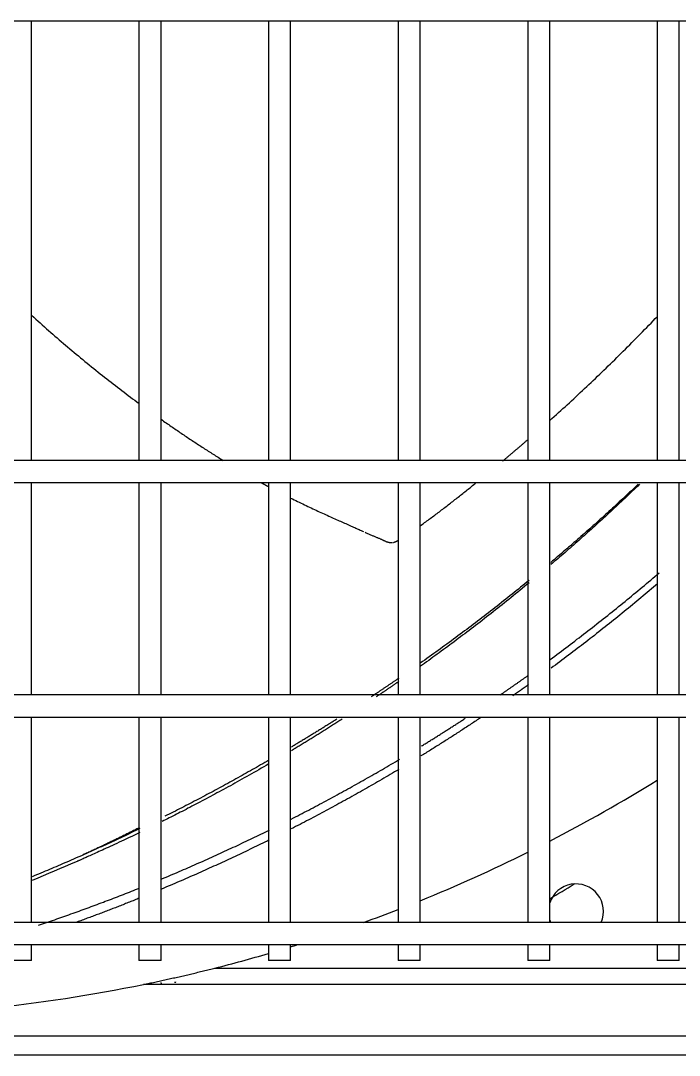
# Model space of a CAD drawing. Header units: millimetres. Extents: x 0 to 504600, y 0 to 118800.
# Drawn here: x 434563.5 to 434683, y 45702.3 to 45889.9 of the extents above; entities that cross this region are included whole.
import ezdxf

# ---------------------------------------------------------------- set-up
doc = ezdxf.new("R2010")
doc.units = ezdxf.units.MM
doc.header["$LTSCALE"] = 200
doc.layers.add('LG-AIRCON', color=240, linetype='Continuous')

# ---------------------------------------------------------------- blocks, each defined once
blk = doc.blocks.new('UXC')
at = {"layer": 'LG-AIRCON', "color": 0}
for p, q in [((-329.91, 738.07), (288.09, 738.07)), ((288.09, 734.54), (-329.91, 734.54)), ((-326.06, 725.23), (-172.5, 725.23)), ((-185.49, 722.26), (-326.06, 722.26)), ((-269.7, 720.91), (-269.7, 717.99)), ((-269.7, 720.91), (-265.7, 720.91)), ((-265.7, 717.99), (-265.7, 720.91)), ((-246.2, 720.91), (-246.2, 717.99)), ((-246.2, 720.91), (-242.2, 720.91)), ((-242.2, 717.99), (-242.2, 720.91)), ((-222.7, 720.91), (-222.7, 717.99)), ((-222.7, 720.91), (-218.7, 720.91)), ((-218.7, 717.99), (-218.7, 720.91)), ((-199.2, 720.91), (-199.2, 717.99)), ((-199.2, 720.91), (-195.2, 720.91)), ((-195.2, 717.99), (-195.2, 720.91)), ((-175.7, 720.91), (-175.7, 717.99)), ((-175.7, 720.91), (-171.7, 720.91)), ((-171.7, 717.99), (-171.7, 720.91)), ((-152.2, 720.91), (-152.2, 717.99)), ((-152.2, 720.91), (-148.2, 720.91)), ((258.31, 718), (-300.21, 718)), ((-300.21, 714), (258.31, 714)), ((-269.7, 714), (-269.7, 676.75)), ((-265.7, 676.75), (-265.7, 714)), ((-246.2, 714), (-246.2, 676.75)), ((-242.2, 676.75), (-242.2, 714)), ((-222.7, 714), (-222.7, 676.75)), ((-218.7, 676.75), (-218.7, 714)), ((-199.2, 714), (-199.2, 676.75)), ((-195.2, 676.75), (-195.2, 714)), ((-175.7, 714), (-175.7, 676.75)), ((-171.7, 676.75), (-171.7, 714)), ((-152.2, 714), (-152.2, 676.75)), ((267.64, 676.75), (-309.54, 676.75)), ((-309.54, 672.75), (267.64, 672.75)), ((-269.7, 672.74), (-269.7, 634.25)), ((-265.7, 634.25), (-265.7, 672.74)), ((-246.2, 672.74), (-246.2, 634.25)), ((-242.2, 634.25), (-242.2, 672.74)), ((-222.7, 672.74), (-222.7, 634.25)), ((-218.7, 634.25), (-218.7, 672.74)), ((-199.2, 672.74), (-199.2, 634.25)), ((-195.2, 634.25), (-195.2, 672.74)), ((-175.7, 672.74), (-175.7, 634.25)), ((-171.7, 634.25), (-171.7, 672.74)), ((-152.2, 672.74), (-152.2, 634.25)), ((351.81, 634.25), (-393.71, 634.25)), ((-393.71, 630.25), (351.81, 630.25)), ((-269.7, 630.24), (-269.7, 550.5)), ((-265.7, 550.5), (-265.7, 630.24)), ((-246.2, 630.24), (-246.2, 550.5)), ((-242.2, 550.5), (-242.2, 630.24)), ((-222.7, 630.24), (-222.7, 550.5)), ((-218.7, 550.5), (-218.7, 630.24)), ((-199.2, 630.24), (-199.2, 550.5)), ((-195.2, 550.5), (-195.2, 630.24)), ((-175.7, 630.24), (-175.7, 550.5)), ((-171.7, 550.5), (-171.7, 630.24)), ((-152.2, 630.24), (-152.2, 550.5)), ((351.81, 550.5), (-393.71, 550.5))]:
    blk.add_line(p, q, dxfattribs=at)
for points in [[(-172.5, 725.23), (-172.76, 725.18), (-173.02, 725.12), (-173.28, 725.07), (-173.54, 725.02), (-173.8, 724.96), (-174.05, 724.91), (-174.31, 724.85), (-174.57, 724.8), (-174.83, 724.74), (-175.09, 724.69), (-175.35, 724.63), (-175.61, 724.58), (-175.87, 724.52), (-176.12, 724.47), (-176.38, 724.41), (-176.64, 724.35), (-176.9, 724.3), (-177.16, 724.24), (-177.42, 724.18), (-177.68, 724.12), (-177.94, 724.06), (-178.2, 724.01), (-178.46, 723.95), (-178.72, 723.89), (-178.98, 723.83), (-179.24, 723.77), (-179.5, 723.71), (-179.76, 723.65), (-180.02, 723.59), (-180.28, 723.53), (-180.54, 723.47), (-180.8, 723.41), (-181.06, 723.34), (-181.32, 723.28), (-181.58, 723.22), (-181.84, 723.16), (-182.1, 723.1), (-182.36, 723.03), (-182.62, 722.97), (-182.88, 722.91), (-183.14, 722.84), (-183.41, 722.78), (-183.67, 722.72), (-183.93, 722.65), (-184.19, 722.59), (-184.45, 722.52), (-184.71, 722.46), (-184.97, 722.39), (-185.23, 722.33), (-185.49, 722.26)], [(-178.17, 724.83), (-178.17, 724.83), (-178.18, 724.83), (-178.18, 724.83), (-178.19, 724.83), (-178.19, 724.83), (-178.2, 724.83), (-178.2, 724.83), (-178.21, 724.82), (-178.21, 724.82), (-178.22, 724.82), (-178.22, 724.82), (-178.22, 724.82), (-178.23, 724.82), (-178.23, 724.82), (-178.24, 724.82), (-178.24, 724.82), (-178.25, 724.81), (-178.25, 724.81), (-178.26, 724.81), (-178.26, 724.81), (-178.27, 724.81), (-178.27, 724.81), (-178.28, 724.81), (-178.28, 724.81), (-178.29, 724.81), (-178.29, 724.81), (-178.29, 724.8), (-178.3, 724.8), (-178.3, 724.8), (-178.31, 724.8), (-178.31, 724.8), (-178.32, 724.8), (-178.32, 724.8), (-178.33, 724.8), (-178.33, 724.8), (-178.34, 724.8), (-178.34, 724.79), (-178.35, 724.79), (-178.35, 724.79), (-178.35, 724.79), (-178.36, 724.79), (-178.36, 724.79), (-178.37, 724.79), (-178.37, 724.79), (-178.38, 724.79), (-178.38, 724.78), (-178.39, 724.78), (-178.39, 724.78), (-178.4, 724.78), (-178.4, 724.78)], [(-175.77, 725.07), (-175.77, 725.06), (-175.77, 725.06), (-175.77, 725.05), (-175.77, 725.05), (-175.77, 725.05), (-175.77, 725.04), (-175.77, 725.04), (-175.77, 725.03), (-175.77, 725.03), (-175.76, 725.03), (-175.76, 725.02), (-175.76, 725.02), (-175.76, 725.01), (-175.76, 725.01), (-175.76, 725.01), (-175.76, 725), (-175.76, 725), (-175.76, 724.99), (-175.76, 724.99), (-175.76, 724.99), (-175.76, 724.98), (-175.75, 724.98), (-175.75, 724.98), (-175.75, 724.97), (-175.75, 724.97), (-175.75, 724.96), (-175.75, 724.96), (-175.75, 724.96), (-175.75, 724.95), (-175.75, 724.95), (-175.75, 724.94), (-175.75, 724.94), (-175.75, 724.94), (-175.74, 724.93), (-175.74, 724.93), (-175.74, 724.92), (-175.74, 724.92), (-175.74, 724.92), (-175.74, 724.91), (-175.74, 724.91), (-175.74, 724.9), (-175.74, 724.9), (-175.74, 724.9), (-175.74, 724.89), (-175.74, 724.89), (-175.73, 724.88), (-175.73, 724.88), (-175.73, 724.88), (-175.73, 724.87), (-175.73, 724.87)], [(-171.81, 709.57), (-171.58, 709.67), (-171.35, 709.76), (-171.12, 709.85), (-170.89, 709.94), (-170.66, 710.04), (-170.43, 710.13), (-170.2, 710.22), (-169.97, 710.31), (-169.74, 710.4), (-169.51, 710.49), (-169.28, 710.58), (-169.05, 710.68), (-168.82, 710.77), (-168.59, 710.86), (-168.36, 710.95), (-168.13, 711.04), (-167.89, 711.13), (-167.66, 711.22), (-167.43, 711.31), (-167.2, 711.4), (-166.97, 711.49), (-166.74, 711.58), (-166.51, 711.66), (-166.27, 711.75), (-166.04, 711.84), (-165.81, 711.93), (-165.58, 712.02), (-165.35, 712.11), (-165.12, 712.2), (-164.88, 712.28), (-164.65, 712.37), (-164.42, 712.46), (-164.19, 712.55), (-163.95, 712.63), (-163.72, 712.72), (-163.49, 712.81), (-163.26, 712.89), (-163.02, 712.98), (-162.79, 713.07), (-162.56, 713.15), (-162.33, 713.24), (-162.09, 713.33), (-161.86, 713.41), (-161.63, 713.5), (-161.39, 713.58), (-161.16, 713.67), (-160.93, 713.75), (-160.69, 713.84), (-160.46, 713.92), (-160.23, 714.01)], [(-153.46, 714.5), (-153.83, 714.38), (-154.2, 714.25), (-154.57, 714.13), (-154.94, 714), (-155.31, 713.88), (-155.68, 713.75), (-156.05, 713.62), (-156.42, 713.49), (-156.79, 713.36), (-157.16, 713.24), (-157.53, 713.11), (-157.9, 712.98), (-158.27, 712.85), (-158.64, 712.72), (-159.01, 712.59), (-159.37, 712.45), (-159.74, 712.32), (-160.11, 712.19), (-160.48, 712.06), (-160.84, 711.93), (-161.21, 711.79), (-161.58, 711.66), (-161.95, 711.52), (-162.31, 711.39), (-162.68, 711.26), (-163.05, 711.12), (-163.41, 710.98), (-163.78, 710.85), (-164.14, 710.71), (-164.51, 710.57), (-164.87, 710.44), (-165.24, 710.3), (-165.6, 710.16), (-165.97, 710.02), (-166.33, 709.88), (-166.7, 709.74), (-167.06, 709.6), (-167.43, 709.46), (-167.79, 709.32), (-168.16, 709.18), (-168.52, 709.04), (-168.88, 708.9), (-169.25, 708.76), (-169.61, 708.61), (-169.97, 708.47), (-170.33, 708.33), (-170.7, 708.18), (-171.06, 708.04), (-171.42, 707.9), (-171.78, 707.75)], [(-195.31, 699.04), (-194.93, 699.23), (-194.54, 699.42), (-194.16, 699.61), (-193.77, 699.8), (-193.39, 699.98), (-193, 700.17), (-192.61, 700.36), (-192.23, 700.54), (-191.84, 700.73), (-191.46, 700.92), (-191.07, 701.1), (-190.68, 701.28), (-190.3, 701.47), (-189.91, 701.65), (-189.52, 701.83), (-189.13, 702.02), (-188.74, 702.2), (-188.36, 702.38), (-187.97, 702.56), (-187.58, 702.74), (-187.19, 702.92), (-186.8, 703.1), (-186.41, 703.28), (-186.02, 703.46), (-185.63, 703.64), (-185.24, 703.81), (-184.85, 703.99), (-184.46, 704.17), (-184.07, 704.34), (-183.68, 704.52), (-183.29, 704.7), (-182.9, 704.87), (-182.5, 705.04), (-182.11, 705.22), (-181.72, 705.39), (-181.33, 705.56), (-180.94, 705.74), (-180.54, 705.91), (-180.15, 706.08), (-179.76, 706.25), (-179.36, 706.42), (-178.97, 706.59), (-178.58, 706.76), (-178.18, 706.93), (-177.79, 707.1), (-177.39, 707.26), (-177, 707.43), (-176.6, 707.6), (-176.21, 707.76), (-175.81, 707.93)], [(-175.85, 706.09), (-176.25, 705.92), (-176.64, 705.75), (-177.04, 705.59), (-177.43, 705.42), (-177.83, 705.25), (-178.22, 705.09), (-178.62, 704.92), (-179.01, 704.75), (-179.41, 704.58), (-179.8, 704.41), (-180.19, 704.24), (-180.59, 704.07), (-180.98, 703.9), (-181.37, 703.73), (-181.76, 703.55), (-182.16, 703.38), (-182.55, 703.21), (-182.94, 703.04), (-183.33, 702.86), (-183.73, 702.69), (-184.12, 702.51), (-184.51, 702.34), (-184.9, 702.16), (-185.29, 701.98), (-185.68, 701.81), (-186.07, 701.63), (-186.46, 701.45), (-186.85, 701.27), (-187.24, 701.09), (-187.63, 700.91), (-188.02, 700.73), (-188.41, 700.55), (-188.8, 700.37), (-189.18, 700.19), (-189.57, 700.01), (-189.96, 699.83), (-190.35, 699.64), (-190.74, 699.46), (-191.12, 699.28), (-191.51, 699.09), (-191.9, 698.91), (-192.28, 698.72), (-192.67, 698.53), (-193.06, 698.35), (-193.44, 698.16), (-193.83, 697.97), (-194.21, 697.79), (-194.6, 697.6), (-194.98, 697.41), (-195.37, 697.22)], [(-171.88, 697.66), (-171.37, 697.91), (-170.87, 698.15), (-170.38, 698.38), (-169.9, 698.61), (-169.43, 698.83), (-168.98, 699.05), (-168.53, 699.25), (-168.1, 699.46), (-167.68, 699.65), (-167.27, 699.84), (-166.88, 700.03), (-166.49, 700.21), (-166.12, 700.38), (-165.76, 700.55), (-165.4, 700.71), (-165.07, 700.86), (-164.74, 701.01), (-164.43, 701.15), (-164.12, 701.29), (-163.83, 701.42), (-163.55, 701.55), (-163.28, 701.67), (-163.03, 701.78), (-162.79, 701.89), (-162.55, 702), (-162.33, 702.1), (-162.13, 702.19), (-161.93, 702.28), (-161.75, 702.36), (-161.58, 702.43), (-161.42, 702.5), (-161.27, 702.57), (-161.13, 702.63), (-161.01, 702.68), (-160.9, 702.73), (-160.8, 702.78), (-160.71, 702.82), (-160.64, 702.85), (-160.57, 702.88), (-160.52, 702.9), (-160.48, 702.92), (-160.31, 702.99), (-159.31, 703.43), (-158.31, 703.86), (-157.31, 704.29), (-156.31, 704.72), (-155.32, 705.14), (-154.32, 705.55), (-153.33, 705.97), (-152.33, 706.38)], [(-171.88, 696.97), (-171.5, 697.16), (-171.11, 697.34), (-170.73, 697.53), (-170.34, 697.71), (-169.95, 697.9), (-169.57, 698.08), (-169.18, 698.27), (-168.79, 698.45), (-168.4, 698.63), (-168.01, 698.81), (-167.63, 698.99), (-167.24, 699.18), (-166.85, 699.36), (-166.46, 699.54), (-166.07, 699.72), (-165.68, 699.9), (-165.29, 700.07), (-164.9, 700.25), (-164.51, 700.43), (-164.12, 700.61), (-163.73, 700.78), (-163.34, 700.96), (-162.95, 701.14), (-162.56, 701.31), (-162.17, 701.49), (-161.78, 701.66), (-161.39, 701.84), (-161, 702.01), (-160.6, 702.18), (-160.21, 702.35), (-159.82, 702.53), (-159.43, 702.7), (-159.03, 702.87), (-158.64, 703.04), (-158.25, 703.21), (-157.85, 703.38), (-157.46, 703.55), (-157.07, 703.72), (-156.67, 703.89), (-156.28, 704.05), (-155.88, 704.22), (-155.49, 704.39), (-155.1, 704.56), (-154.7, 704.72), (-154.31, 704.89), (-153.91, 705.05), (-153.51, 705.22), (-153.12, 705.38), (-152.72, 705.54), (-152.33, 705.71)], [(-171.75, 696.83), (-171.55, 696.93), (-171.34, 697.03), (-171.14, 697.14), (-170.94, 697.24), (-170.74, 697.34), (-170.54, 697.44), (-170.33, 697.54), (-170.13, 697.64), (-169.93, 697.74), (-169.73, 697.84), (-169.53, 697.94), (-169.32, 698.04), (-169.12, 698.14), (-168.92, 698.24), (-168.72, 698.34), (-168.51, 698.44), (-168.31, 698.54), (-168.11, 698.64), (-167.91, 698.74), (-167.7, 698.84), (-167.5, 698.93), (-167.3, 699.03), (-167.09, 699.13), (-166.89, 699.23), (-166.69, 699.33), (-166.48, 699.43), (-166.28, 699.52), (-166.08, 699.62), (-165.87, 699.72), (-165.67, 699.81), (-165.47, 699.91), (-165.26, 700.01), (-165.06, 700.1), (-164.86, 700.2), (-164.65, 700.3), (-164.45, 700.39), (-164.24, 700.49), (-164.04, 700.58), (-163.84, 700.68), (-163.63, 700.78), (-163.43, 700.87), (-163.22, 700.97), (-163.02, 701.06), (-162.81, 701.16), (-162.61, 701.25), (-162.4, 701.34), (-162.2, 701.44), (-161.99, 701.53), (-161.79, 701.63), (-161.58, 701.72)], [(-218.81, 686.25), (-218.43, 686.48), (-218.05, 686.71), (-217.66, 686.93), (-217.28, 687.16), (-216.89, 687.39), (-216.51, 687.61), (-216.12, 687.84), (-215.74, 688.06), (-215.35, 688.29), (-214.97, 688.51), (-214.58, 688.73), (-214.19, 688.95), (-213.81, 689.18), (-213.42, 689.4), (-213.03, 689.62), (-212.65, 689.84), (-212.26, 690.06), (-211.87, 690.28), (-211.48, 690.5), (-211.09, 690.72), (-210.71, 690.93), (-210.32, 691.15), (-209.93, 691.37), (-209.54, 691.58), (-209.15, 691.8), (-208.76, 692.01), (-208.37, 692.23), (-207.98, 692.44), (-207.59, 692.66), (-207.2, 692.87), (-206.81, 693.08), (-206.42, 693.29), (-206.02, 693.51), (-205.63, 693.72), (-205.24, 693.93), (-204.85, 694.14), (-204.46, 694.35), (-204.06, 694.55), (-203.67, 694.76), (-203.28, 694.97), (-202.88, 695.18), (-202.49, 695.38), (-202.1, 695.59), (-201.7, 695.8), (-201.31, 696), (-200.91, 696.21), (-200.52, 696.41), (-200.12, 696.61), (-199.73, 696.82), (-199.33, 697.02)], [(-199.3, 695.25), (-199.7, 695.05), (-200.1, 694.84), (-200.5, 694.64), (-200.9, 694.43), (-201.29, 694.23), (-201.69, 694.02), (-202.09, 693.81), (-202.49, 693.61), (-202.89, 693.4), (-203.28, 693.19), (-203.68, 692.98), (-204.08, 692.77), (-204.47, 692.56), (-204.87, 692.35), (-205.27, 692.14), (-205.66, 691.93), (-206.06, 691.71), (-206.45, 691.5), (-206.85, 691.29), (-207.24, 691.07), (-207.64, 690.86), (-208.03, 690.64), (-208.43, 690.43), (-208.82, 690.21), (-209.21, 690), (-209.61, 689.78), (-210, 689.56), (-210.39, 689.34), (-210.79, 689.12), (-211.18, 688.9), (-211.57, 688.68), (-211.96, 688.46), (-212.36, 688.24), (-212.75, 688.02), (-213.14, 687.8), (-213.53, 687.58), (-213.92, 687.35), (-214.31, 687.13), (-214.7, 686.9), (-215.09, 686.68), (-215.48, 686.45), (-215.87, 686.23), (-216.26, 686), (-216.65, 685.77), (-217.04, 685.55), (-217.42, 685.32), (-217.81, 685.09), (-218.2, 684.86), (-218.59, 684.63), (-218.98, 684.4)], [(-195.26, 684.59), (-194.89, 684.8), (-194.52, 685.02), (-194.14, 685.23), (-193.77, 685.44), (-193.4, 685.66), (-193.03, 685.87), (-192.65, 686.08), (-192.28, 686.29), (-191.91, 686.5), (-191.53, 686.71), (-191.16, 686.92), (-190.79, 687.13), (-190.41, 687.34), (-190.04, 687.55), (-189.66, 687.76), (-189.29, 687.96), (-188.91, 688.17), (-188.54, 688.38), (-188.16, 688.58), (-187.79, 688.79), (-187.41, 689), (-187.03, 689.2), (-186.66, 689.41), (-186.28, 689.61), (-185.9, 689.81), (-185.53, 690.02), (-185.15, 690.22), (-184.77, 690.42), (-184.39, 690.62), (-184.01, 690.82), (-183.63, 691.02), (-183.26, 691.23), (-182.88, 691.43), (-182.5, 691.62), (-182.12, 691.82), (-181.74, 692.02), (-181.36, 692.22), (-180.98, 692.42), (-180.6, 692.61), (-180.22, 692.81), (-179.83, 693.01), (-179.45, 693.2), (-179.07, 693.4), (-178.69, 693.59), (-178.31, 693.79), (-177.93, 693.98), (-177.54, 694.18), (-177.16, 694.37), (-176.78, 694.56), (-176.39, 694.75)], [(-195.25, 685.26), (-194.8, 685.52), (-194.34, 685.78), (-193.89, 686.04), (-193.44, 686.3), (-193, 686.56), (-192.56, 686.81), (-192.12, 687.06), (-191.68, 687.3), (-191.24, 687.55), (-190.81, 687.79), (-190.38, 688.03), (-189.96, 688.27), (-189.53, 688.5), (-189.11, 688.74), (-188.7, 688.97), (-188.28, 689.2), (-187.87, 689.42), (-187.46, 689.65), (-187.05, 689.87), (-186.65, 690.09), (-186.25, 690.31), (-185.85, 690.52), (-185.46, 690.73), (-185.07, 690.94), (-184.68, 691.15), (-184.29, 691.36), (-183.91, 691.56), (-183.53, 691.76), (-183.15, 691.96), (-182.77, 692.16), (-182.4, 692.36), (-182.03, 692.55), (-181.67, 692.74), (-181.31, 692.93), (-180.95, 693.12), (-180.59, 693.3), (-180.24, 693.49), (-179.88, 693.67), (-179.54, 693.85), (-179.19, 694.02), (-178.85, 694.2), (-178.51, 694.37), (-178.18, 694.54), (-177.84, 694.71), (-177.51, 694.88), (-177.19, 695.04), (-176.86, 695.2), (-176.54, 695.37), (-176.22, 695.52), (-175.91, 695.68)], [(-233.69, 676.85), (-233.48, 677), (-233.26, 677.14), (-233.05, 677.28), (-232.83, 677.43), (-232.62, 677.57), (-232.4, 677.71), (-232.19, 677.85), (-231.97, 678), (-231.76, 678.14), (-231.54, 678.28), (-231.32, 678.42), (-231.11, 678.56), (-230.89, 678.7), (-230.68, 678.85), (-230.46, 678.99), (-230.24, 679.13), (-230.03, 679.27), (-229.81, 679.41), (-229.6, 679.55), (-229.38, 679.69), (-229.16, 679.83), (-228.95, 679.97), (-228.73, 680.11), (-228.51, 680.25), (-228.3, 680.39), (-228.08, 680.53), (-227.86, 680.66), (-227.64, 680.8), (-227.43, 680.94), (-227.21, 681.08), (-226.99, 681.22), (-226.78, 681.36), (-226.56, 681.49), (-226.34, 681.63), (-226.12, 681.77), (-225.9, 681.91), (-225.69, 682.04), (-225.47, 682.18), (-225.25, 682.32), (-225.03, 682.45), (-224.81, 682.59), (-224.6, 682.73), (-224.38, 682.86), (-224.16, 683), (-223.94, 683.13), (-223.72, 683.27), (-223.5, 683.4), (-223.28, 683.54), (-223.07, 683.67), (-222.85, 683.81)], [(-208.54, 677.15), (-208.35, 677.28), (-208.16, 677.4), (-207.97, 677.52), (-207.78, 677.64), (-207.58, 677.76), (-207.39, 677.88), (-207.2, 678.01), (-207.01, 678.13), (-206.82, 678.25), (-206.64, 678.36), (-206.45, 678.48), (-206.26, 678.6), (-206.07, 678.72), (-205.88, 678.84), (-205.7, 678.96), (-205.51, 679.07), (-205.32, 679.19), (-205.13, 679.31), (-204.95, 679.42), (-204.76, 679.54), (-204.58, 679.66), (-204.39, 679.77), (-204.21, 679.89), (-204.02, 680), (-203.84, 680.11), (-203.66, 680.23), (-203.47, 680.34), (-203.29, 680.45), (-203.11, 680.57), (-202.92, 680.68), (-202.74, 680.79), (-202.56, 680.9), (-202.38, 681.01), (-202.2, 681.12), (-202.02, 681.23), (-201.84, 681.34), (-201.66, 681.45), (-201.48, 681.56), (-201.3, 681.67), (-201.12, 681.78), (-200.94, 681.89), (-200.76, 682), (-200.58, 682.1), (-200.4, 682.21), (-200.23, 682.32), (-200.05, 682.43), (-199.87, 682.53), (-199.7, 682.64), (-199.52, 682.74), (-199.35, 682.85)], [(-222.97, 681.99), (-223.13, 681.89), (-223.29, 681.79), (-223.45, 681.69), (-223.61, 681.59), (-223.77, 681.5), (-223.92, 681.4), (-224.08, 681.3), (-224.24, 681.2), (-224.4, 681.1), (-224.56, 681), (-224.72, 680.91), (-224.88, 680.81), (-225.03, 680.71), (-225.19, 680.61), (-225.35, 680.51), (-225.51, 680.41), (-225.67, 680.31), (-225.83, 680.21), (-225.98, 680.11), (-226.14, 680.01), (-226.3, 679.91), (-226.46, 679.81), (-226.62, 679.71), (-226.78, 679.61), (-226.93, 679.51), (-227.09, 679.41), (-227.25, 679.31), (-227.41, 679.21), (-227.56, 679.11), (-227.72, 679.01), (-227.88, 678.91), (-228.04, 678.81), (-228.2, 678.71), (-228.35, 678.61), (-228.51, 678.51), (-228.67, 678.41), (-228.83, 678.31), (-228.98, 678.21), (-229.14, 678.1), (-229.3, 678), (-229.45, 677.9), (-229.61, 677.8), (-229.77, 677.7), (-229.93, 677.6), (-230.08, 677.49), (-230.24, 677.39), (-230.4, 677.29), (-230.55, 677.19), (-230.71, 677.09), (-230.87, 676.98)], [(-207.56, 677.14), (-207.4, 677.24), (-207.23, 677.35), (-207.07, 677.45), (-206.91, 677.55), (-206.75, 677.66), (-206.58, 677.76), (-206.42, 677.86), (-206.26, 677.96), (-206.09, 678.07), (-205.93, 678.17), (-205.77, 678.27), (-205.6, 678.37), (-205.44, 678.47), (-205.28, 678.58), (-205.11, 678.68), (-204.95, 678.78), (-204.78, 678.88), (-204.62, 678.98), (-204.46, 679.08), (-204.29, 679.19), (-204.13, 679.29), (-203.97, 679.39), (-203.8, 679.49), (-203.64, 679.59), (-203.47, 679.69), (-203.31, 679.79), (-203.14, 679.89), (-202.98, 679.99), (-202.82, 680.09), (-202.65, 680.2), (-202.49, 680.3), (-202.32, 680.4), (-202.16, 680.5), (-201.99, 680.6), (-201.83, 680.7), (-201.66, 680.8), (-201.5, 680.9), (-201.33, 681), (-201.17, 681.1), (-201, 681.2), (-200.84, 681.29), (-200.67, 681.39), (-200.51, 681.49), (-200.34, 681.59), (-200.18, 681.69), (-200.01, 681.79), (-199.85, 681.89), (-199.68, 681.99), (-199.52, 682.09), (-199.35, 682.19)], [(-242.37, 670.86), (-242.31, 670.9), (-242.25, 670.94), (-242.19, 670.98), (-242.14, 671.02), (-242.08, 671.06), (-242.02, 671.11), (-241.97, 671.15), (-241.91, 671.19), (-241.85, 671.23), (-241.79, 671.27), (-241.74, 671.31), (-241.68, 671.35), (-241.62, 671.39), (-241.56, 671.43), (-241.51, 671.47), (-241.45, 671.51), (-241.39, 671.55), (-241.33, 671.59), (-241.28, 671.63), (-241.22, 671.68), (-241.16, 671.72), (-241.1, 671.76), (-241.05, 671.8), (-240.99, 671.84), (-240.93, 671.88), (-240.88, 671.92), (-240.82, 671.96), (-240.76, 672), (-240.7, 672.04), (-240.65, 672.08), (-240.59, 672.12), (-240.53, 672.16), (-240.47, 672.2), (-240.41, 672.24), (-240.36, 672.28), (-240.3, 672.32), (-240.24, 672.36), (-240.18, 672.41), (-240.13, 672.45), (-240.07, 672.49), (-240.01, 672.53), (-239.95, 672.57), (-239.9, 672.61), (-239.84, 672.65), (-239.78, 672.69), (-239.72, 672.73), (-239.67, 672.77), (-239.61, 672.81), (-239.55, 672.85), (-239.49, 672.89)], [(-237.18, 672.76), (-237.29, 672.69), (-237.39, 672.62), (-237.49, 672.55), (-237.59, 672.48), (-237.69, 672.41), (-237.79, 672.34), (-237.9, 672.27), (-238, 672.2), (-238.1, 672.13), (-238.2, 672.06), (-238.3, 671.99), (-238.4, 671.92), (-238.5, 671.85), (-238.61, 671.78), (-238.71, 671.71), (-238.81, 671.64), (-238.91, 671.57), (-239.01, 671.5), (-239.11, 671.43), (-239.21, 671.36), (-239.32, 671.29), (-239.42, 671.21), (-239.52, 671.14), (-239.62, 671.07), (-239.72, 671), (-239.82, 670.93), (-239.92, 670.86), (-240.02, 670.79), (-240.12, 670.72), (-240.23, 670.65), (-240.33, 670.58), (-240.43, 670.51), (-240.53, 670.44), (-240.63, 670.36), (-240.73, 670.29), (-240.83, 670.22), (-240.93, 670.15), (-241.03, 670.08), (-241.13, 670.01), (-241.23, 669.94), (-241.34, 669.87), (-241.44, 669.8), (-241.54, 669.72), (-241.64, 669.65), (-241.74, 669.58), (-241.84, 669.51), (-241.94, 669.44), (-242.04, 669.37), (-242.14, 669.3), (-242.24, 669.22)], [(-218.85, 670.29), (-218.76, 670.34), (-218.68, 670.4), (-218.6, 670.46), (-218.51, 670.52), (-218.43, 670.57), (-218.35, 670.63), (-218.26, 670.69), (-218.18, 670.75), (-218.1, 670.8), (-218.02, 670.86), (-217.93, 670.92), (-217.85, 670.97), (-217.77, 671.03), (-217.68, 671.09), (-217.6, 671.14), (-217.52, 671.2), (-217.44, 671.26), (-217.35, 671.31), (-217.27, 671.37), (-217.19, 671.43), (-217.11, 671.48), (-217.02, 671.54), (-216.94, 671.6), (-216.86, 671.65), (-216.78, 671.71), (-216.7, 671.76), (-216.61, 671.82), (-216.53, 671.88), (-216.45, 671.93), (-216.37, 671.99), (-216.28, 672.04), (-216.2, 672.1), (-216.12, 672.15), (-216.04, 672.21), (-215.96, 672.26), (-215.88, 672.32), (-215.79, 672.38), (-215.71, 672.43), (-215.63, 672.49), (-215.55, 672.54), (-215.47, 672.6), (-215.39, 672.65), (-215.31, 672.71), (-215.22, 672.76), (-215.14, 672.81), (-215.06, 672.87), (-214.98, 672.92), (-214.9, 672.98), (-214.82, 673.03), (-214.74, 673.09)], [(-218.84, 669.7), (-218.74, 669.76), (-218.64, 669.83), (-218.54, 669.9), (-218.44, 669.97), (-218.34, 670.04), (-218.24, 670.11), (-218.14, 670.18), (-218.04, 670.25), (-217.94, 670.31), (-217.84, 670.38), (-217.74, 670.45), (-217.64, 670.52), (-217.54, 670.59), (-217.44, 670.66), (-217.34, 670.72), (-217.24, 670.79), (-217.14, 670.86), (-217.04, 670.93), (-216.93, 671), (-216.83, 671.07), (-216.73, 671.13), (-216.63, 671.2), (-216.53, 671.27), (-216.43, 671.34), (-216.33, 671.41), (-216.23, 671.47), (-216.13, 671.54), (-216.03, 671.61), (-215.93, 671.68), (-215.83, 671.74), (-215.73, 671.81), (-215.63, 671.88), (-215.53, 671.95), (-215.42, 672.02), (-215.32, 672.08), (-215.22, 672.15), (-215.12, 672.22), (-215.02, 672.29), (-214.92, 672.35), (-214.82, 672.42), (-214.72, 672.49), (-214.62, 672.56), (-214.52, 672.62), (-214.41, 672.69), (-214.31, 672.76), (-214.21, 672.83), (-214.11, 672.89), (-214.01, 672.96), (-213.91, 673.03), (-213.81, 673.09)], [(-265.76, 652.57), (-265.38, 652.89), (-265.01, 653.21), (-264.63, 653.53), (-264.25, 653.85), (-263.88, 654.17), (-263.5, 654.49), (-263.12, 654.8), (-262.74, 655.12), (-262.36, 655.43), (-261.99, 655.75), (-261.61, 656.06), (-261.23, 656.38), (-260.84, 656.69), (-260.46, 657), (-260.08, 657.32), (-259.7, 657.63), (-259.32, 657.94), (-258.93, 658.25), (-258.55, 658.56), (-258.17, 658.87), (-257.78, 659.18), (-257.4, 659.49), (-257.01, 659.8), (-256.63, 660.1), (-256.24, 660.41), (-255.85, 660.72), (-255.47, 661.02), (-255.08, 661.33), (-254.69, 661.63), (-254.3, 661.94), (-253.91, 662.24), (-253.52, 662.54), (-253.14, 662.85), (-252.74, 663.15), (-252.35, 663.45), (-251.96, 663.75), (-251.57, 664.05), (-251.18, 664.35), (-250.79, 664.65), (-250.39, 664.95), (-250, 665.25), (-249.61, 665.55), (-249.21, 665.84), (-248.82, 666.14), (-248.42, 666.44), (-248.03, 666.73), (-247.63, 667.03), (-247.23, 667.32), (-246.84, 667.61), (-246.44, 667.91)], [(-246.28, 666.3), (-246.69, 666), (-247.1, 665.7), (-247.5, 665.4), (-247.91, 665.1), (-248.31, 664.79), (-248.72, 664.49), (-249.12, 664.19), (-249.53, 663.88), (-249.93, 663.58), (-250.33, 663.28), (-250.73, 662.97), (-251.14, 662.66), (-251.54, 662.36), (-251.94, 662.05), (-252.34, 661.74), (-252.74, 661.43), (-253.14, 661.12), (-253.54, 660.81), (-253.94, 660.5), (-254.34, 660.19), (-254.73, 659.88), (-255.13, 659.57), (-255.53, 659.26), (-255.92, 658.94), (-256.32, 658.63), (-256.72, 658.32), (-257.11, 658), (-257.5, 657.68), (-257.9, 657.37), (-258.29, 657.05), (-258.69, 656.73), (-259.08, 656.42), (-259.47, 656.1), (-259.86, 655.78), (-260.25, 655.46), (-260.64, 655.14), (-261.03, 654.82), (-261.42, 654.5), (-261.81, 654.18), (-262.2, 653.85), (-262.59, 653.53), (-262.98, 653.21), (-263.36, 652.88), (-263.75, 652.56), (-264.14, 652.23), (-264.52, 651.91), (-264.91, 651.58), (-265.29, 651.25), (-265.67, 650.93), (-266.06, 650.6)], [(-242.46, 652.41), (-242.05, 652.75), (-241.64, 653.09), (-241.23, 653.43), (-240.82, 653.76), (-240.41, 654.1), (-240, 654.43), (-239.59, 654.76), (-239.19, 655.09), (-238.78, 655.41), (-238.37, 655.74), (-237.97, 656.06), (-237.56, 656.38), (-237.16, 656.71), (-236.76, 657.02), (-236.36, 657.34), (-235.95, 657.66), (-235.55, 657.97), (-235.15, 658.29), (-234.75, 658.6), (-234.35, 658.91), (-233.96, 659.22), (-233.56, 659.53), (-233.16, 659.83), (-232.76, 660.14), (-232.37, 660.44), (-231.97, 660.74), (-231.58, 661.04), (-231.19, 661.34), (-230.8, 661.64), (-230.4, 661.93), (-230.01, 662.23), (-229.62, 662.52), (-229.23, 662.81), (-228.85, 663.1), (-228.46, 663.39), (-228.07, 663.68), (-227.69, 663.96), (-227.3, 664.25), (-226.92, 664.53), (-226.53, 664.81), (-226.15, 665.09), (-225.77, 665.37), (-225.39, 665.65), (-225.01, 665.92), (-224.63, 666.2), (-224.25, 666.47), (-223.87, 666.74), (-223.49, 667.02), (-223.12, 667.28), (-222.74, 667.55)], [(-242.46, 651.98), (-242.07, 652.29), (-241.69, 652.6), (-241.3, 652.91), (-240.92, 653.23), (-240.53, 653.54), (-240.14, 653.85), (-239.76, 654.16), (-239.37, 654.47), (-238.98, 654.78), (-238.59, 655.09), (-238.21, 655.39), (-237.82, 655.7), (-237.43, 656.01), (-237.04, 656.32), (-236.65, 656.62), (-236.26, 656.93), (-235.87, 657.23), (-235.48, 657.54), (-235.08, 657.84), (-234.69, 658.14), (-234.3, 658.45), (-233.91, 658.75), (-233.51, 659.05), (-233.12, 659.35), (-232.72, 659.65), (-232.33, 659.95), (-231.93, 660.25), (-231.54, 660.55), (-231.14, 660.85), (-230.75, 661.14), (-230.35, 661.44), (-229.95, 661.74), (-229.55, 662.03), (-229.16, 662.33), (-228.76, 662.62), (-228.36, 662.92), (-227.96, 663.21), (-227.56, 663.51), (-227.16, 663.8), (-226.76, 664.09), (-226.36, 664.38), (-225.96, 664.67), (-225.55, 664.96), (-225.15, 665.25), (-224.75, 665.54), (-224.35, 665.83), (-223.94, 666.12), (-223.54, 666.41), (-223.14, 666.7), (-222.73, 666.98)], [(-262.47, 634.56), (-262.15, 634.88), (-261.82, 635.19), (-261.49, 635.51), (-261.16, 635.82), (-260.84, 636.13), (-260.51, 636.44), (-260.19, 636.75), (-259.86, 637.06), (-259.53, 637.36), (-259.21, 637.67), (-258.88, 637.97), (-258.56, 638.28), (-258.23, 638.58), (-257.91, 638.88), (-257.58, 639.18), (-257.26, 639.48), (-256.94, 639.78), (-256.61, 640.08), (-256.29, 640.38), (-255.97, 640.67), (-255.64, 640.97), (-255.32, 641.26), (-255, 641.56), (-254.68, 641.85), (-254.35, 642.14), (-254.03, 642.43), (-253.71, 642.72), (-253.39, 643.01), (-253.07, 643.3), (-252.75, 643.58), (-252.43, 643.87), (-252.11, 644.15), (-251.79, 644.44), (-251.47, 644.72), (-251.15, 645), (-250.83, 645.28), (-250.51, 645.56), (-250.19, 645.84), (-249.88, 646.12), (-249.56, 646.4), (-249.24, 646.67), (-248.92, 646.95), (-248.61, 647.22), (-248.29, 647.5), (-247.97, 647.77), (-247.66, 648.04), (-247.34, 648.31), (-247.03, 648.58), (-246.71, 648.85), (-246.4, 649.12)], [(-262.23, 634.56), (-261.93, 634.85), (-261.62, 635.14), (-261.31, 635.43), (-261, 635.72), (-260.69, 636.01), (-260.38, 636.31), (-260.07, 636.6), (-259.76, 636.89), (-259.44, 637.17), (-259.13, 637.46), (-258.82, 637.75), (-258.51, 638.04), (-258.2, 638.33), (-257.88, 638.62), (-257.57, 638.9), (-257.26, 639.19), (-256.94, 639.48), (-256.63, 639.76), (-256.31, 640.05), (-256, 640.33), (-255.68, 640.62), (-255.37, 640.9), (-255.05, 641.19), (-254.73, 641.47), (-254.42, 641.76), (-254.1, 642.04), (-253.78, 642.32), (-253.46, 642.6), (-253.15, 642.89), (-252.83, 643.17), (-252.51, 643.45), (-252.19, 643.73), (-251.87, 644.01), (-251.55, 644.29), (-251.23, 644.57), (-250.91, 644.85), (-250.59, 645.13), (-250.27, 645.41), (-249.94, 645.68), (-249.62, 645.96), (-249.3, 646.24), (-248.98, 646.52), (-248.65, 646.79), (-248.33, 647.07), (-248.01, 647.34), (-247.68, 647.62), (-247.36, 647.89), (-247.04, 648.17), (-246.71, 648.44), (-246.39, 648.72)], [(-217.84, 645.1), (-217.86, 645.1), (-217.88, 645.09), (-217.9, 645.08), (-217.91, 645.08), (-217.93, 645.07), (-217.95, 645.06), (-217.97, 645.05), (-217.99, 645.05), (-218, 645.04), (-218.02, 645.03), (-218.04, 645.02), (-218.06, 645.02), (-218.08, 645.01), (-218.1, 645), (-218.11, 644.99), (-218.13, 644.99), (-218.15, 644.98), (-218.17, 644.97), (-218.19, 644.97), (-218.2, 644.96), (-218.22, 644.95), (-218.24, 644.94), (-218.26, 644.94), (-218.27, 644.93), (-218.29, 644.92), (-218.31, 644.91), (-218.33, 644.91), (-218.35, 644.9), (-218.36, 644.89), (-218.38, 644.88), (-218.4, 644.87), (-218.42, 644.87), (-218.43, 644.86), (-218.45, 644.85), (-218.47, 644.84), (-218.49, 644.84), (-218.51, 644.83), (-218.52, 644.82), (-218.54, 644.81), (-218.56, 644.81), (-218.58, 644.8), (-218.59, 644.79), (-218.61, 644.78), (-218.63, 644.77), (-218.65, 644.77), (-218.66, 644.76), (-218.68, 644.75), (-218.7, 644.74), (-218.72, 644.73), (-218.73, 644.73)], [(-212.74, 643.26), (-212.89, 643.33), (-213.03, 643.39), (-213.17, 643.46), (-213.31, 643.52), (-213.45, 643.58), (-213.58, 643.64), (-213.72, 643.7), (-213.85, 643.76), (-213.98, 643.81), (-214.1, 643.87), (-214.23, 643.92), (-214.35, 643.97), (-214.48, 644.02), (-214.6, 644.07), (-214.71, 644.12), (-214.83, 644.17), (-214.94, 644.22), (-215.05, 644.26), (-215.16, 644.31), (-215.27, 644.35), (-215.37, 644.39), (-215.47, 644.44), (-215.56, 644.48), (-215.66, 644.52), (-215.75, 644.56), (-215.83, 644.6), (-215.92, 644.64), (-216, 644.68), (-216.08, 644.72), (-216.16, 644.76), (-216.24, 644.8), (-216.31, 644.83), (-216.39, 644.87), (-216.46, 644.9), (-216.54, 644.93), (-216.61, 644.96), (-216.69, 644.98), (-216.77, 645), (-216.84, 645.03), (-216.92, 645.05), (-217, 645.06), (-217.08, 645.08), (-217.16, 645.09), (-217.24, 645.1), (-217.32, 645.11), (-217.4, 645.12), (-217.47, 645.13), (-217.55, 645.13), (-217.63, 645.13), (-217.71, 645.13)], [(-222.69, 642.12), (-222.9, 641.97), (-223.1, 641.81), (-223.31, 641.66), (-223.51, 641.51), (-223.72, 641.35), (-223.92, 641.2), (-224.13, 641.05), (-224.33, 640.9), (-224.54, 640.74), (-224.75, 640.59), (-224.95, 640.44), (-225.16, 640.29), (-225.36, 640.13), (-225.57, 639.98), (-225.77, 639.83), (-225.98, 639.67), (-226.18, 639.52), (-226.38, 639.36), (-226.59, 639.21), (-226.79, 639.05), (-226.99, 638.9), (-227.2, 638.74), (-227.4, 638.59), (-227.6, 638.43), (-227.8, 638.28), (-228.01, 638.12), (-228.21, 637.96), (-228.41, 637.8), (-228.61, 637.65), (-228.81, 637.49), (-229.01, 637.33), (-229.21, 637.17), (-229.42, 637.02), (-229.62, 636.86), (-229.82, 636.7), (-230.02, 636.54), (-230.22, 636.38), (-230.42, 636.22), (-230.62, 636.06), (-230.82, 635.9), (-231.02, 635.74), (-231.22, 635.58), (-231.42, 635.43), (-231.62, 635.27), (-231.82, 635.11), (-232.02, 634.95), (-232.22, 634.79), (-232.42, 634.62), (-232.62, 634.46), (-232.82, 634.3)], [(-199.2, 637.05), (-199.52, 637.21), (-199.84, 637.36), (-200.15, 637.52), (-200.46, 637.67), (-200.78, 637.82), (-201.09, 637.97), (-201.4, 638.12), (-201.7, 638.27), (-202.01, 638.41), (-202.32, 638.56), (-202.62, 638.7), (-202.92, 638.84), (-203.23, 638.98), (-203.53, 639.12), (-203.83, 639.26), (-204.12, 639.4), (-204.41, 639.53), (-204.7, 639.66), (-204.99, 639.79), (-205.27, 639.92), (-205.56, 640.05), (-205.84, 640.18), (-206.13, 640.31), (-206.41, 640.43), (-206.68, 640.56), (-206.95, 640.68), (-207.21, 640.79), (-207.47, 640.91), (-207.74, 641.03), (-208, 641.15), (-208.27, 641.26), (-208.52, 641.38), (-208.76, 641.48), (-209, 641.59), (-209.23, 641.69), (-209.48, 641.8), (-209.73, 641.91), (-209.97, 642.02), (-210.19, 642.12), (-210.39, 642.21), (-210.6, 642.3), (-210.83, 642.4), (-211.06, 642.51), (-211.27, 642.6), (-211.46, 642.69), (-211.64, 642.77), (-211.83, 642.85), (-212.03, 642.94), (-212.23, 643.03), (-212.42, 643.12)], [(-193.88, 634.25), (-193.9, 634.27), (-193.93, 634.28), (-193.96, 634.3), (-193.98, 634.31), (-194.01, 634.33), (-194.04, 634.34), (-194.06, 634.35), (-194.09, 634.37), (-194.12, 634.38), (-194.14, 634.4), (-194.17, 634.41), (-194.2, 634.43), (-194.22, 634.44), (-194.25, 634.46), (-194.27, 634.47), (-194.3, 634.49), (-194.33, 634.5), (-194.35, 634.51), (-194.38, 634.53), (-194.41, 634.54), (-194.43, 634.56), (-194.46, 634.57), (-194.49, 634.59), (-194.51, 634.6), (-194.54, 634.62), (-194.57, 634.63), (-194.59, 634.64), (-194.62, 634.66), (-194.64, 634.67), (-194.67, 634.69), (-194.7, 634.7), (-194.72, 634.72), (-194.75, 634.73), (-194.78, 634.74), (-194.8, 634.76), (-194.83, 634.77), (-194.85, 634.79), (-194.88, 634.8), (-194.91, 634.82), (-194.93, 634.83), (-194.96, 634.84), (-194.99, 634.86), (-195.01, 634.87), (-195.04, 634.89), (-195.07, 634.9), (-195.09, 634.92), (-195.12, 634.93), (-195.14, 634.94), (-195.17, 634.96), (-195.2, 634.97)], [(-237.63, 630.36), (-237.72, 630.28), (-237.81, 630.21), (-237.91, 630.13), (-238, 630.05), (-238.09, 629.98), (-238.18, 629.9), (-238.27, 629.82), (-238.37, 629.74), (-238.46, 629.67), (-238.55, 629.59), (-238.64, 629.51), (-238.73, 629.44), (-238.83, 629.36), (-238.92, 629.28), (-239.01, 629.2), (-239.1, 629.13), (-239.19, 629.05), (-239.29, 628.97), (-239.38, 628.89), (-239.47, 628.82), (-239.56, 628.74), (-239.65, 628.66), (-239.75, 628.58), (-239.84, 628.5), (-239.93, 628.43), (-240.02, 628.35), (-240.11, 628.27), (-240.21, 628.19), (-240.3, 628.12), (-240.39, 628.04), (-240.48, 627.96), (-240.57, 627.88), (-240.66, 627.8), (-240.76, 627.73), (-240.85, 627.65), (-240.94, 627.57), (-241.03, 627.49), (-241.12, 627.41), (-241.21, 627.33), (-241.31, 627.26), (-241.4, 627.18), (-241.49, 627.1), (-241.58, 627.02), (-241.67, 626.94), (-241.76, 626.86), (-241.86, 626.78), (-241.95, 626.7), (-242.04, 626.63), (-242.13, 626.55), (-242.22, 626.47)], [(-175.71, 622.77), (-175.94, 622.93), (-176.17, 623.1), (-176.4, 623.26), (-176.63, 623.42), (-176.86, 623.58), (-177.09, 623.74), (-177.32, 623.9), (-177.55, 624.05), (-177.77, 624.21), (-178, 624.37), (-178.23, 624.52), (-178.45, 624.68), (-178.68, 624.83), (-178.91, 624.98), (-179.13, 625.14), (-179.36, 625.29), (-179.58, 625.44), (-179.81, 625.59), (-180.03, 625.75), (-180.26, 625.9), (-180.48, 626.05), (-180.71, 626.2), (-180.93, 626.35), (-181.16, 626.49), (-181.38, 626.64), (-181.6, 626.79), (-181.83, 626.94), (-182.05, 627.08), (-182.27, 627.23), (-182.5, 627.38), (-182.72, 627.52), (-182.94, 627.66), (-183.16, 627.81), (-183.39, 627.95), (-183.61, 628.1), (-183.83, 628.24), (-184.05, 628.38), (-184.28, 628.52), (-184.5, 628.66), (-184.72, 628.81), (-184.94, 628.95), (-185.17, 629.09), (-185.39, 629.23), (-185.61, 629.37), (-185.84, 629.51), (-186.06, 629.65), (-186.29, 629.79), (-186.51, 629.93), (-186.74, 630.07), (-186.96, 630.21)], [(-246.21, 622.97), (-246.61, 622.62), (-247, 622.26), (-247.4, 621.91), (-247.79, 621.55), (-248.19, 621.2), (-248.58, 620.84), (-248.98, 620.48), (-249.37, 620.12), (-249.77, 619.76), (-250.16, 619.4), (-250.55, 619.03), (-250.95, 618.67), (-251.34, 618.3), (-251.73, 617.94), (-252.12, 617.57), (-252.52, 617.2), (-252.91, 616.84), (-253.3, 616.47), (-253.69, 616.1), (-254.08, 615.72), (-254.48, 615.35), (-254.87, 614.98), (-255.26, 614.6), (-255.65, 614.23), (-256.04, 613.85), (-256.43, 613.48), (-256.82, 613.1), (-257.21, 612.72), (-257.6, 612.34), (-257.99, 611.96), (-258.38, 611.57), (-258.76, 611.19), (-259.15, 610.81), (-259.54, 610.42), (-259.93, 610.03), (-260.32, 609.65), (-260.7, 609.26), (-261.09, 608.87), (-261.48, 608.48), (-261.87, 608.09), (-262.25, 607.7), (-262.64, 607.3), (-263.03, 606.91), (-263.41, 606.51), (-263.8, 606.12), (-264.18, 605.72), (-264.57, 605.32), (-264.95, 604.92), (-265.34, 604.52), (-265.72, 604.12)], [(-152.24, 603.92), (-152.63, 604.28), (-153.02, 604.62), (-153.4, 604.97), (-153.79, 605.31), (-154.17, 605.66), (-154.55, 606), (-154.94, 606.34), (-155.32, 606.68), (-155.71, 607.01), (-156.09, 607.35), (-156.47, 607.68), (-156.86, 608.02), (-157.24, 608.35), (-157.62, 608.68), (-158, 609), (-158.39, 609.33), (-158.77, 609.66), (-159.16, 609.99), (-159.54, 610.31), (-159.93, 610.64), (-160.32, 610.96), (-160.71, 611.29), (-161.11, 611.62), (-161.5, 611.94), (-161.9, 612.27), (-162.3, 612.6), (-162.7, 612.92), (-163.1, 613.25), (-163.5, 613.57), (-163.9, 613.89), (-164.3, 614.21), (-164.69, 614.52), (-165.08, 614.83), (-165.48, 615.14), (-165.87, 615.45), (-166.26, 615.76), (-166.65, 616.06), (-167.04, 616.37), (-167.43, 616.67), (-167.82, 616.97), (-168.21, 617.27), (-168.6, 617.57), (-168.99, 617.86), (-169.38, 618.16), (-169.77, 618.45), (-170.16, 618.74), (-170.55, 619.03), (-170.94, 619.32), (-171.32, 619.61), (-171.72, 619.9)]]:
    blk.add_lwpolyline(points, dxfattribs=at)
for centre, radius, start, end in [((-115.45, 446), 285, 90, 101.5487), ((-115.45, 446), 285, 104.2259, 106.2505), ((-115.45, 446), 285, 107.0899, 107.3717), ((-250.95, 712), 5, 156.4142, 341.803), ((-250.95, 712), 5, 18.1969, 23.5914), ((-115.45, 446), 285, 109.89, 111.2409), ((-145.3, 537), 200, 120.2979, 121.7842), ((-115.45, 446), 285, 112.1064, 116.4066), ((-115.45, 446), 285, 117.3088, 121.8161)]:
    blk.add_arc(centre, radius, start, end, dxfattribs=at)

msp = doc.modelspace()

# ---------------------------------------------------------------- block references
at = {"layer": 'LG-AIRCON', "color": 200, "rotation": 180}
msp.add_blockref('UXC', (434413.27, 46440.42), dxfattribs=at)

doc.saveas('drawing.dxf')
